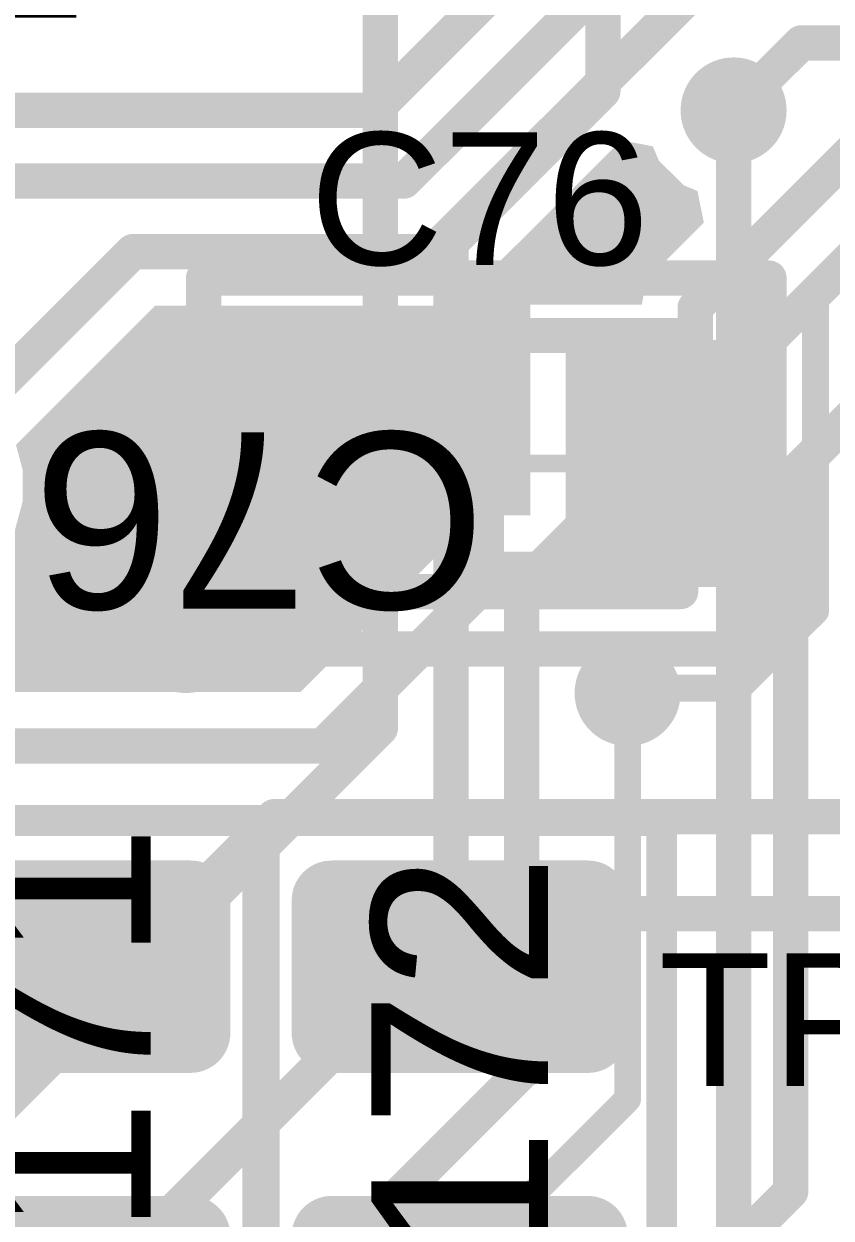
# Model space of a CAD drawing. Header units: inches. Extents: x -3 to 191, y -18 to 93.
# Drawn here: x 25.28 to 29.85, y 23.63 to 30.39 of the extents above; entities that cross this region are included whole.
import ezdxf

# ---------------------------------------------------------------- set-up
doc = ezdxf.new("R2010")
doc.units = ezdxf.units.IN
for name, color, linetype in [('Bottom Layer', 5, 'Continuous'), ('GND 1', 90, 'Continuous'), ('GND 2', 156, 'Continuous'), ('Mechanical 13', 56, 'Continuous'), ('PWR', 16, 'Continuous'), ('Signal L4', 76, 'Continuous'), ('Top 3D Body', 56, 'Continuous'), ('Top Assembly', 216, 'Continuous'), ('Top Component Center', 56, 'Continuous'), ('Top Courtyard', 56, 'Continuous'), ('Top Layer', 1, 'Continuous'), ('Top Overlay', 2, 'Continuous'), ('Top Paste', 8, 'Continuous'), ('Top Solder', 216, 'Continuous'), ('Via Holes', 16, 'Continuous')]:
    doc.layers.add(name, color=color, linetype=linetype)
doc.styles.add('Arial', font='', dxfattribs={"height": 0.2})
doc.styles.get('Arial').set_extended_font_data('Arial')

# ---------------------------------------------------------------- blocks, each defined once
blk = doc.blocks.new('RES_0805_8')
at = {"layer": 'Top Layer'}
h = blk.add_hatch(color=1, dxfattribs=at)
edge = h.paths.add_edge_path()
edge.add_arc((-1.325, 0.725), 0.125, 90, 180)
edge.add_line((-1.45, 0.725), (-1.45, -0.725))
edge.add_arc((-1.325, -0.725), 0.125, 180, 270)
edge.add_line((-1.325, -0.85), (-0.575, -0.85))
edge.add_arc((-0.575, -0.725), 0.125, 270, 360)
edge.add_line((-0.45, -0.725), (-0.45, 0.725))
edge.add_arc((-0.575, 0.725), 0.125, 0, 90)
edge.add_line((-0.575, 0.85), (-1.325, 0.85))
h = blk.add_hatch(color=1, dxfattribs=at)
edge = h.paths.add_edge_path()
edge.add_arc((0.575, 0.725), 0.125, 90, 180)
edge.add_line((0.45, 0.725), (0.45, -0.725))
edge.add_arc((0.575, -0.725), 0.125, 180, 270)
edge.add_line((0.575, -0.85), (1.325, -0.85))
edge.add_arc((1.325, -0.725), 0.125, 270, 360)
edge.add_line((1.45, -0.725), (1.45, 0.725))
edge.add_arc((1.325, 0.725), 0.125, 0, 90)
edge.add_line((1.325, 0.85), (0.575, 0.85))
at = {"layer": 'Top Paste'}
h = blk.add_hatch(color=8, dxfattribs=at)
edge = h.paths.add_edge_path()
edge.add_arc((-1.325, 0.725), 0.125, 90, 180)
edge.add_line((-1.45, 0.725), (-1.45, -0.725))
edge.add_arc((-1.325, -0.725), 0.125, 180, 270)
edge.add_line((-1.325, -0.85), (-0.575, -0.85))
edge.add_arc((-0.575, -0.725), 0.125, 270, 360)
edge.add_line((-0.45, -0.725), (-0.45, 0.725))
edge.add_arc((-0.575, 0.725), 0.125, 0, 90)
edge.add_line((-0.575, 0.85), (-1.325, 0.85))
h = blk.add_hatch(color=8, dxfattribs=at)
edge = h.paths.add_edge_path()
edge.add_arc((0.575, 0.725), 0.125, 90, 180)
edge.add_line((0.45, 0.725), (0.45, -0.725))
edge.add_arc((0.575, -0.725), 0.125, 180, 270)
edge.add_line((0.575, -0.85), (1.325, -0.85))
edge.add_arc((1.325, -0.725), 0.125, 270, 360)
edge.add_line((1.45, -0.725), (1.45, 0.725))
edge.add_arc((1.325, 0.725), 0.125, 0, 90)
edge.add_line((1.325, 0.85), (0.575, 0.85))
at = {"layer": 'Top Solder'}
h = blk.add_hatch(color=216, dxfattribs=at)
edge = h.paths.add_edge_path()
edge.add_arc((-1.325, 0.725), 0.2266, 90, 180)
edge.add_line((-1.5516, 0.725), (-1.5516, -0.725))
edge.add_arc((-1.325, -0.725), 0.2266, 180, 270)
edge.add_line((-1.325, -0.9516), (-0.575, -0.9516))
edge.add_arc((-0.575, -0.725), 0.2266, 270, 360)
edge.add_line((-0.3484, -0.725), (-0.3484, 0.725))
edge.add_arc((-0.575, 0.725), 0.2266, 0, 90)
edge.add_line((-0.575, 0.9516), (-1.325, 0.9516))
h = blk.add_hatch(color=216, dxfattribs=at)
edge = h.paths.add_edge_path()
edge.add_arc((0.575, 0.725), 0.2266, 90, 180)
edge.add_line((0.3484, 0.725), (0.3484, -0.725))
edge.add_arc((0.575, -0.725), 0.2266, 180, 270)
edge.add_line((0.575, -0.9516), (1.325, -0.9516))
edge.add_arc((1.325, -0.725), 0.2266, 270, 360)
edge.add_line((1.5516, -0.725), (1.5516, 0.725))
edge.add_arc((1.325, 0.725), 0.2266, 0, 90)
edge.add_line((1.325, 0.9516), (0.575, 0.9516))
at = {"layer": 'Mechanical 13'}
for points in [[(-1.778, 1.143, 0.175, 0.175, 0), (-1.778, -1.143, 0.175, 0.175, 0)], [(-1.778, 1.143, 0.175, 0.175, 0), (1.778, 1.143, 0.175, 0.175, 0)], [(1.778, 1.143, 0.175, 0.175, 0), (1.778, -1.143, 0.175, 0.175, 0)], [(-1.778, -1.143, 0.175, 0.175, 0), (1.778, -1.143, 0.175, 0.175, 0)]]:
    blk.add_lwpolyline(points, format="xyseb", dxfattribs=at)
for points in [[(-1.8217, 1.143, 0.0875, 0.0875, 1), (-1.7343, 1.143, 0.0875, 0.0875, 1)], [(-1.8217, 1.143, 0.0875, 0.0875, 1), (-1.7343, 1.143, 0.0875, 0.0875, 1)], [(1.7343, 1.143, 0.0875, 0.0875, 1), (1.8217, 1.143, 0.0875, 0.0875, 1)], [(1.7343, 1.143, 0.0875, 0.0875, 1), (1.8217, 1.143, 0.0875, 0.0875, 1)], [(-1.8217, -1.143, 0.0875, 0.0875, 1), (-1.7343, -1.143, 0.0875, 0.0875, 1)], [(-1.8217, -1.143, 0.0875, 0.0875, 1), (-1.7343, -1.143, 0.0875, 0.0875, 1)], [(1.7343, -1.143, 0.0875, 0.0875, 1), (1.8217, -1.143, 0.0875, 0.0875, 1)], [(1.7343, -1.143, 0.0875, 0.0875, 1), (1.8217, -1.143, 0.0875, 0.0875, 1)]]:
    blk.add_lwpolyline(points, format="xyseb", close=True, dxfattribs=at)
at = {"layer": 'Mechanical 13', "style": 'Arial'}
blk.add_text('R172', height=1, dxfattribs=at).set_placement((-1.7494, -0.4998))
blk = doc.blocks.new('RES_0805_9')
at = {"layer": 'Top Layer'}
h = blk.add_hatch(color=1, dxfattribs=at)
edge = h.paths.add_edge_path()
edge.add_arc((-1.325, 0.725), 0.125, 90, 180)
edge.add_line((-1.45, 0.725), (-1.45, -0.725))
edge.add_arc((-1.325, -0.725), 0.125, 180, 270)
edge.add_line((-1.325, -0.85), (-0.575, -0.85))
edge.add_arc((-0.575, -0.725), 0.125, 270, 360)
edge.add_line((-0.45, -0.725), (-0.45, 0.725))
edge.add_arc((-0.575, 0.725), 0.125, 0, 90)
edge.add_line((-0.575, 0.85), (-1.325, 0.85))
h = blk.add_hatch(color=1, dxfattribs=at)
edge = h.paths.add_edge_path()
edge.add_arc((0.575, 0.725), 0.125, 90, 180)
edge.add_line((0.45, 0.725), (0.45, -0.725))
edge.add_arc((0.575, -0.725), 0.125, 180, 270)
edge.add_line((0.575, -0.85), (1.325, -0.85))
edge.add_arc((1.325, -0.725), 0.125, 270, 360)
edge.add_line((1.45, -0.725), (1.45, 0.725))
edge.add_arc((1.325, 0.725), 0.125, 0, 90)
edge.add_line((1.325, 0.85), (0.575, 0.85))
at = {"layer": 'Top Paste'}
h = blk.add_hatch(color=8, dxfattribs=at)
edge = h.paths.add_edge_path()
edge.add_arc((-1.325, 0.725), 0.125, 90, 180)
edge.add_line((-1.45, 0.725), (-1.45, -0.725))
edge.add_arc((-1.325, -0.725), 0.125, 180, 270)
edge.add_line((-1.325, -0.85), (-0.575, -0.85))
edge.add_arc((-0.575, -0.725), 0.125, 270, 360)
edge.add_line((-0.45, -0.725), (-0.45, 0.725))
edge.add_arc((-0.575, 0.725), 0.125, 0, 90)
edge.add_line((-0.575, 0.85), (-1.325, 0.85))
h = blk.add_hatch(color=8, dxfattribs=at)
edge = h.paths.add_edge_path()
edge.add_arc((0.575, 0.725), 0.125, 90, 180)
edge.add_line((0.45, 0.725), (0.45, -0.725))
edge.add_arc((0.575, -0.725), 0.125, 180, 270)
edge.add_line((0.575, -0.85), (1.325, -0.85))
edge.add_arc((1.325, -0.725), 0.125, 270, 360)
edge.add_line((1.45, -0.725), (1.45, 0.725))
edge.add_arc((1.325, 0.725), 0.125, 0, 90)
edge.add_line((1.325, 0.85), (0.575, 0.85))
at = {"layer": 'Top Solder'}
h = blk.add_hatch(color=216, dxfattribs=at)
edge = h.paths.add_edge_path()
edge.add_arc((-1.325, 0.725), 0.2266, 90, 180)
edge.add_line((-1.5516, 0.725), (-1.5516, -0.725))
edge.add_arc((-1.325, -0.725), 0.2266, 180, 270)
edge.add_line((-1.325, -0.9516), (-0.575, -0.9516))
edge.add_arc((-0.575, -0.725), 0.2266, 270, 360)
edge.add_line((-0.3484, -0.725), (-0.3484, 0.725))
edge.add_arc((-0.575, 0.725), 0.2266, 0, 90)
edge.add_line((-0.575, 0.9516), (-1.325, 0.9516))
h = blk.add_hatch(color=216, dxfattribs=at)
edge = h.paths.add_edge_path()
edge.add_arc((0.575, 0.725), 0.2266, 90, 180)
edge.add_line((0.3484, 0.725), (0.3484, -0.725))
edge.add_arc((0.575, -0.725), 0.2266, 180, 270)
edge.add_line((0.575, -0.9516), (1.325, -0.9516))
edge.add_arc((1.325, -0.725), 0.2266, 270, 360)
edge.add_line((1.5516, -0.725), (1.5516, 0.725))
edge.add_arc((1.325, 0.725), 0.2266, 0, 90)
edge.add_line((1.325, 0.9516), (0.575, 0.9516))
at = {"layer": 'Mechanical 13'}
for points in [[(-1.778, 1.143, 0.175, 0.175, 0), (-1.778, -1.143, 0.175, 0.175, 0)], [(-1.778, 1.143, 0.175, 0.175, 0), (1.778, 1.143, 0.175, 0.175, 0)], [(1.778, 1.143, 0.175, 0.175, 0), (1.778, -1.143, 0.175, 0.175, 0)], [(-1.778, -1.143, 0.175, 0.175, 0), (1.778, -1.143, 0.175, 0.175, 0)]]:
    blk.add_lwpolyline(points, format="xyseb", dxfattribs=at)
for points in [[(-1.8217, 1.143, 0.0875, 0.0875, 1), (-1.7343, 1.143, 0.0875, 0.0875, 1)], [(-1.8217, 1.143, 0.0875, 0.0875, 1), (-1.7343, 1.143, 0.0875, 0.0875, 1)], [(1.7343, 1.143, 0.0875, 0.0875, 1), (1.8217, 1.143, 0.0875, 0.0875, 1)], [(1.7343, 1.143, 0.0875, 0.0875, 1), (1.8217, 1.143, 0.0875, 0.0875, 1)], [(-1.8217, -1.143, 0.0875, 0.0875, 1), (-1.7343, -1.143, 0.0875, 0.0875, 1)], [(-1.8217, -1.143, 0.0875, 0.0875, 1), (-1.7343, -1.143, 0.0875, 0.0875, 1)], [(1.7343, -1.143, 0.0875, 0.0875, 1), (1.8217, -1.143, 0.0875, 0.0875, 1)], [(1.7343, -1.143, 0.0875, 0.0875, 1), (1.8217, -1.143, 0.0875, 0.0875, 1)]]:
    blk.add_lwpolyline(points, format="xyseb", close=True, dxfattribs=at)
at = {"layer": 'Mechanical 13', "style": 'Arial'}
blk.add_text('R171', height=1, dxfattribs=at).set_placement((-1.5828, -0.4998))
blk = doc.blocks.new('FP_CC0805_EB_MFG_449')
at = {"layer": 'Top Layer'}
for points in [[(-1.4, 0.7), (-0.45, 0.7), (-0.45, -0.7), (-1.4, -0.7)], [(0.45, 0.7), (1.4, 0.7), (1.4, -0.7), (0.45, -0.7)]]:
    blk.add_hatch(color=1, dxfattribs=at).paths.add_polyline_path(points)
at = {"layer": 'Top Paste'}
for points in [[(-1.4, 0.7), (-0.45, 0.7), (-0.45, -0.7), (-1.4, -0.7)], [(0.45, 0.7), (1.4, 0.7), (1.4, -0.7), (0.45, -0.7)]]:
    blk.add_hatch(color=8, dxfattribs=at).paths.add_polyline_path(points)
at = {"layer": 'Top Solder'}
for points in [[(-1.4, 0.7), (-0.45, 0.7), (-0.45, -0.7), (-1.4, -0.7)], [(0.45, 0.7), (1.4, 0.7), (1.4, -0.7), (0.45, -0.7)]]:
    blk.add_hatch(color=216, dxfattribs=at).paths.add_polyline_path(points)
at = {"layer": 'Top 3D Body'}
for points in [[(1.1, 0.725, 0.2, 0.2, 0), (-1.1, 0.725, 0.2, 0.2, 0)], [(-1.1, 0.725, 0.2, 0.2, 0), (-1.1, -0.725, 0.2, 0.2, 0)], [(1.1, 0.725, 0.2, 0.2, 0), (1.1, -0.725, 0.2, 0.2, 0)], [(1.1, -0.725, 0.2, 0.2, 0), (-1.1, -0.725, 0.2, 0.2, 0)]]:
    blk.add_lwpolyline(points, format="xyseb", dxfattribs=at)
for points in [[(-1.15, 0.725, 0.1, 0.1, 1), (-1.05, 0.725, 0.1, 0.1, 1)], [(-1.15, 0.725, 0.1, 0.1, 1), (-1.05, 0.725, 0.1, 0.1, 1)], [(1.05, 0.725, 0.1, 0.1, 1), (1.15, 0.725, 0.1, 0.1, 1)], [(1.05, 0.725, 0.1, 0.1, 1), (1.15, 0.725, 0.1, 0.1, 1)], [(-1.15, -0.725, 0.1, 0.1, 1), (-1.05, -0.725, 0.1, 0.1, 1)], [(-1.15, -0.725, 0.1, 0.1, 1), (-1.05, -0.725, 0.1, 0.1, 1)], [(1.05, -0.725, 0.1, 0.1, 1), (1.15, -0.725, 0.1, 0.1, 1)], [(1.05, -0.725, 0.1, 0.1, 1), (1.15, -0.725, 0.1, 0.1, 1)]]:
    blk.add_lwpolyline(points, format="xyseb", close=True, dxfattribs=at)
at = {"layer": 'Top Assembly'}
for points in [[(1.6, 1.05, 0.2, 0.2, 0), (-1.6, 1.05, 0.2, 0.2, 0)], [(-1.6, 1.05, 0.2, 0.2, 0), (-1.6, -1.05, 0.2, 0.2, 0)], [(1.6, 1.05, 0.2, 0.2, 0), (1.6, -1.05, 0.2, 0.2, 0)], [(1.6, -1.05, 0.2, 0.2, 0), (-1.6, -1.05, 0.2, 0.2, 0)]]:
    blk.add_lwpolyline(points, format="xyseb", dxfattribs=at)
for points in [[(-1.65, 1.05, 0.1, 0.1, 1), (-1.55, 1.05, 0.1, 0.1, 1)], [(-1.65, 1.05, 0.1, 0.1, 1), (-1.55, 1.05, 0.1, 0.1, 1)], [(1.55, 1.05, 0.1, 0.1, 1), (1.65, 1.05, 0.1, 0.1, 1)], [(1.55, 1.05, 0.1, 0.1, 1), (1.65, 1.05, 0.1, 0.1, 1)], [(-1.65, -1.05, 0.1, 0.1, 1), (-1.55, -1.05, 0.1, 0.1, 1)], [(-1.65, -1.05, 0.1, 0.1, 1), (-1.55, -1.05, 0.1, 0.1, 1)], [(1.55, -1.05, 0.1, 0.1, 1), (1.65, -1.05, 0.1, 0.1, 1)], [(1.55, -1.05, 0.1, 0.1, 1), (1.65, -1.05, 0.1, 0.1, 1)]]:
    blk.add_lwpolyline(points, format="xyseb", close=True, dxfattribs=at)
at = {"layer": 'Top Component Center'}
for points in [[(0, 0.5, 0.1, 0.1, 0), (0, -0.5, 0.1, 0.1, 0)], [(0.5, 0, 0.1, 0.1, 0), (-0.5, 0, 0.1, 0.1, 0)]]:
    blk.add_lwpolyline(points, format="xyseb", dxfattribs=at)
for points in [[(-0.025, 0.5, 0.05, 0.05, 1), (0.025, 0.5, 0.05, 0.05, 1)], [(-0.525, 0, 0.05, 0.05, 1), (-0.475, 0, 0.05, 0.05, 1)], [(0.475, 0, 0.05, 0.05, 1), (0.525, 0, 0.05, 0.05, 1)], [(-0.025, -0.5, 0.05, 0.05, 1), (0.025, -0.5, 0.05, 0.05, 1)]]:
    blk.add_lwpolyline(points, format="xyseb", close=True, dxfattribs=at)
at = {"layer": 'Top Courtyard'}
for points in [[(1.6, 1.05, 0.2, 0.2, 0), (-1.6, 1.05, 0.2, 0.2, 0)], [(-1.6, 1.05, 0.2, 0.2, 0), (-1.6, -1.05, 0.2, 0.2, 0)], [(1.6, 1.05, 0.2, 0.2, 0), (1.6, -1.05, 0.2, 0.2, 0)], [(1.6, -1.05, 0.2, 0.2, 0), (-1.6, -1.05, 0.2, 0.2, 0)]]:
    blk.add_lwpolyline(points, format="xyseb", dxfattribs=at)
for points in [[(-1.65, 1.05, 0.1, 0.1, 1), (-1.55, 1.05, 0.1, 0.1, 1)], [(-1.65, 1.05, 0.1, 0.1, 1), (-1.55, 1.05, 0.1, 0.1, 1)], [(1.55, 1.05, 0.1, 0.1, 1), (1.65, 1.05, 0.1, 0.1, 1)], [(1.55, 1.05, 0.1, 0.1, 1), (1.65, 1.05, 0.1, 0.1, 1)], [(-1.65, -1.05, 0.1, 0.1, 1), (-1.55, -1.05, 0.1, 0.1, 1)], [(-1.65, -1.05, 0.1, 0.1, 1), (-1.55, -1.05, 0.1, 0.1, 1)], [(1.55, -1.05, 0.1, 0.1, 1), (1.65, -1.05, 0.1, 0.1, 1)], [(1.55, -1.05, 0.1, 0.1, 1), (1.65, -1.05, 0.1, 0.1, 1)]]:
    blk.add_lwpolyline(points, format="xyseb", close=True, dxfattribs=at)
at = {"layer": 'Top Overlay'}
blk.add_lwpolyline([(0, 0.725, 0.2, 0.2, 0), (0, -0.725, 0.2, 0.2, 0)], format="xyseb", dxfattribs=at)
for points in [[(-0.05, 0.725, 0.1, 0.1, 1), (0.05, 0.725, 0.1, 0.1, 1)], [(-0.05, -0.725, 0.1, 0.1, 1), (0.05, -0.725, 0.1, 0.1, 1)]]:
    blk.add_lwpolyline(points, format="xyseb", close=True, dxfattribs=at)
at = {"layer": 'Top Assembly', "style": 'Arial'}
blk.add_text('C76', height=1, dxfattribs=at).set_placement((0, -0.1771))
blk = doc.blocks.new('FP_CC0805_EB_MFG_451')
at = {"layer": 'Top Layer'}
for points in [[(-1.4, 0.7), (-0.45, 0.7), (-0.45, -0.7), (-1.4, -0.7)], [(0.45, 0.7), (1.4, 0.7), (1.4, -0.7), (0.45, -0.7)]]:
    blk.add_hatch(color=1, dxfattribs=at).paths.add_polyline_path(points)
at = {"layer": 'Top Paste'}
for points in [[(-1.4, 0.7), (-0.45, 0.7), (-0.45, -0.7), (-1.4, -0.7)], [(0.45, 0.7), (1.4, 0.7), (1.4, -0.7), (0.45, -0.7)]]:
    blk.add_hatch(color=8, dxfattribs=at).paths.add_polyline_path(points)
at = {"layer": 'Top Solder'}
for points in [[(-1.4, 0.7), (-0.45, 0.7), (-0.45, -0.7), (-1.4, -0.7)], [(0.45, 0.7), (1.4, 0.7), (1.4, -0.7), (0.45, -0.7)]]:
    blk.add_hatch(color=216, dxfattribs=at).paths.add_polyline_path(points)
at = {"layer": 'Top 3D Body'}
for points in [[(1.1, 0.725, 0.2, 0.2, 0), (-1.1, 0.725, 0.2, 0.2, 0)], [(-1.1, -0.725, 0.2, 0.2, 0), (-1.1, 0.725, 0.2, 0.2, 0)], [(1.1, -0.725, 0.2, 0.2, 0), (1.1, 0.725, 0.2, 0.2, 0)], [(1.1, -0.725, 0.2, 0.2, 0), (-1.1, -0.725, 0.2, 0.2, 0)]]:
    blk.add_lwpolyline(points, format="xyseb", dxfattribs=at)
for points in [[(-1.15, 0.725, 0.1, 0.1, 1), (-1.05, 0.725, 0.1, 0.1, 1)], [(-1.15, 0.725, 0.1, 0.1, 1), (-1.05, 0.725, 0.1, 0.1, 1)], [(1.05, 0.725, 0.1, 0.1, 1), (1.15, 0.725, 0.1, 0.1, 1)], [(1.05, 0.725, 0.1, 0.1, 1), (1.15, 0.725, 0.1, 0.1, 1)], [(-1.15, -0.725, 0.1, 0.1, 1), (-1.05, -0.725, 0.1, 0.1, 1)], [(-1.15, -0.725, 0.1, 0.1, 1), (-1.05, -0.725, 0.1, 0.1, 1)], [(1.05, -0.725, 0.1, 0.1, 1), (1.15, -0.725, 0.1, 0.1, 1)], [(1.05, -0.725, 0.1, 0.1, 1), (1.15, -0.725, 0.1, 0.1, 1)]]:
    blk.add_lwpolyline(points, format="xyseb", close=True, dxfattribs=at)
at = {"layer": 'Top Assembly'}
for points in [[(1.6, 1.05, 0.2, 0.2, 0), (-1.6, 1.05, 0.2, 0.2, 0)], [(-1.6, -1.05, 0.2, 0.2, 0), (-1.6, 1.05, 0.2, 0.2, 0)], [(1.6, -1.05, 0.2, 0.2, 0), (1.6, 1.05, 0.2, 0.2, 0)], [(1.6, -1.05, 0.2, 0.2, 0), (-1.6, -1.05, 0.2, 0.2, 0)]]:
    blk.add_lwpolyline(points, format="xyseb", dxfattribs=at)
for points in [[(-1.65, 1.05, 0.1, 0.1, 1), (-1.55, 1.05, 0.1, 0.1, 1)], [(-1.65, 1.05, 0.1, 0.1, 1), (-1.55, 1.05, 0.1, 0.1, 1)], [(1.55, 1.05, 0.1, 0.1, 1), (1.65, 1.05, 0.1, 0.1, 1)], [(1.55, 1.05, 0.1, 0.1, 1), (1.65, 1.05, 0.1, 0.1, 1)], [(-1.65, -1.05, 0.1, 0.1, 1), (-1.55, -1.05, 0.1, 0.1, 1)], [(-1.65, -1.05, 0.1, 0.1, 1), (-1.55, -1.05, 0.1, 0.1, 1)], [(1.55, -1.05, 0.1, 0.1, 1), (1.65, -1.05, 0.1, 0.1, 1)], [(1.55, -1.05, 0.1, 0.1, 1), (1.65, -1.05, 0.1, 0.1, 1)]]:
    blk.add_lwpolyline(points, format="xyseb", close=True, dxfattribs=at)
at = {"layer": 'Top Component Center'}
for points in [[(0, -0.5, 0.1, 0.1, 0), (0, 0.5, 0.1, 0.1, 0)], [(0.5, 0, 0.1, 0.1, 0), (-0.5, 0, 0.1, 0.1, 0)]]:
    blk.add_lwpolyline(points, format="xyseb", dxfattribs=at)
for points in [[(-0.025, 0.5, 0.05, 0.05, 1), (0.025, 0.5, 0.05, 0.05, 1)], [(-0.525, 0, 0.05, 0.05, 1), (-0.475, 0, 0.05, 0.05, 1)], [(0.475, 0, 0.05, 0.05, 1), (0.525, 0, 0.05, 0.05, 1)], [(-0.025, -0.5, 0.05, 0.05, 1), (0.025, -0.5, 0.05, 0.05, 1)]]:
    blk.add_lwpolyline(points, format="xyseb", close=True, dxfattribs=at)
at = {"layer": 'Top Courtyard'}
for points in [[(1.6, 1.05, 0.2, 0.2, 0), (-1.6, 1.05, 0.2, 0.2, 0)], [(-1.6, -1.05, 0.2, 0.2, 0), (-1.6, 1.05, 0.2, 0.2, 0)], [(1.6, -1.05, 0.2, 0.2, 0), (1.6, 1.05, 0.2, 0.2, 0)], [(1.6, -1.05, 0.2, 0.2, 0), (-1.6, -1.05, 0.2, 0.2, 0)]]:
    blk.add_lwpolyline(points, format="xyseb", dxfattribs=at)
for points in [[(-1.65, 1.05, 0.1, 0.1, 1), (-1.55, 1.05, 0.1, 0.1, 1)], [(-1.65, 1.05, 0.1, 0.1, 1), (-1.55, 1.05, 0.1, 0.1, 1)], [(1.55, 1.05, 0.1, 0.1, 1), (1.65, 1.05, 0.1, 0.1, 1)], [(1.55, 1.05, 0.1, 0.1, 1), (1.65, 1.05, 0.1, 0.1, 1)], [(-1.65, -1.05, 0.1, 0.1, 1), (-1.55, -1.05, 0.1, 0.1, 1)], [(-1.65, -1.05, 0.1, 0.1, 1), (-1.55, -1.05, 0.1, 0.1, 1)], [(1.55, -1.05, 0.1, 0.1, 1), (1.65, -1.05, 0.1, 0.1, 1)], [(1.55, -1.05, 0.1, 0.1, 1), (1.65, -1.05, 0.1, 0.1, 1)]]:
    blk.add_lwpolyline(points, format="xyseb", close=True, dxfattribs=at)
at = {"layer": 'Top Overlay'}
blk.add_lwpolyline([(0, -0.725, 0.2, 0.2, 0), (0, 0.725, 0.2, 0.2, 0)], format="xyseb", dxfattribs=at)
for points in [[(-0.05, 0.725, 0.1, 0.1, 1), (0.05, 0.725, 0.1, 0.1, 1)], [(-0.05, -0.725, 0.1, 0.1, 1), (0.05, -0.725, 0.1, 0.1, 1)]]:
    blk.add_lwpolyline(points, format="xyseb", close=True, dxfattribs=at)
at = {"layer": 'Top Assembly', "style": 'Arial'}
blk.add_text('C74', height=1, dxfattribs=at).set_placement((0, -0.1771))

msp = doc.modelspace()

# ---------------------------------------------------------------- hatches: boundary and pattern name
at = {"layer": 'Bottom Layer'}
h = msp.add_hatch(color=5, dxfattribs=at)
edge = h.paths.add_edge_path()
edge.add_arc((29.3, 29.9), 0.3, 0, 360)
h = msp.add_hatch(color=5, dxfattribs=at)
edge = h.paths.add_edge_path()
edge.add_arc((26.2, 26.9), 0.3, 0, 360)
h = msp.add_hatch(color=5, dxfattribs=at)
edge = h.paths.add_edge_path()
edge.add_arc((28.7, 26.6), 0.3, 0, 360)
at = {"layer": 'GND 1'}
h = msp.add_hatch(color=90, dxfattribs=at)
edge = h.paths.add_edge_path()
edge.add_arc((29.3, 29.9), 0.3, 0, 360)
h = msp.add_hatch(color=90, dxfattribs=at)
edge = h.paths.add_edge_path()
edge.add_arc((26.2, 26.9), 0.3, 0, 360)
h = msp.add_hatch(color=90, dxfattribs=at)
edge = h.paths.add_edge_path()
edge.add_arc((28.7, 26.6), 0.3, 0, 360)
at = {"layer": 'GND 2'}
h = msp.add_hatch(color=156, dxfattribs=at)
edge = h.paths.add_edge_path()
edge.add_arc((29.3, 29.9), 0.3, 0, 360)
h = msp.add_hatch(color=156, dxfattribs=at)
edge = h.paths.add_edge_path()
edge.add_arc((26.2, 26.9), 0.3, 0, 360)
h = msp.add_hatch(color=156, dxfattribs=at)
edge = h.paths.add_edge_path()
edge.add_arc((28.7, 26.6), 0.3, 0, 360)
at = {"layer": 'PWR'}
h = msp.add_hatch(color=16, dxfattribs=at)
edge = h.paths.add_edge_path()
edge.add_arc((29.3, 29.9), 0.3, 0, 360)
h = msp.add_hatch(color=16, dxfattribs=at)
edge = h.paths.add_edge_path()
edge.add_arc((26.2, 26.9), 0.3, 0, 360)
h = msp.add_hatch(color=16, dxfattribs=at)
edge = h.paths.add_edge_path()
edge.add_arc((28.7, 26.6), 0.3, 0, 360)
at = {"layer": 'Signal L4'}
h = msp.add_hatch(color=76, dxfattribs=at)
edge = h.paths.add_edge_path()
edge.add_arc((29.3, 29.9), 0.3, 0, 360)
h = msp.add_hatch(color=76, dxfattribs=at)
edge = h.paths.add_edge_path()
edge.add_arc((26.2, 26.9), 0.3, 0, 360)
h = msp.add_hatch(color=76, dxfattribs=at)
edge = h.paths.add_edge_path()
edge.add_arc((28.7, 26.6), 0.3, 0, 360)
at = {"layer": 'Top Layer'}
h = msp.add_hatch(color=1, dxfattribs=at)
edge = h.paths.add_edge_path()
edge.add_arc((29.3, 29.9), 0.3, 0, 360)
msp.add_hatch(color=1, dxfattribs=at).paths.add_polyline_path([(28.8434, 29.6958), (28.8761, 29.6168), (29.0168, 29.4761), (29.0958, 29.4434), (29.1315, 29.2641), (28.8666, 28.9991), (28.8002, 28.8999), (28.7804, 28.8), (28.15, 28.8), (28.15, 27.6059), (27.9743, 27.6059), (27.9743, 27.6059), (27.8572, 27.5826), (27.758, 27.5163), (26.8476, 26.6059), (25.1012, 26.6059), (24.9832, 26.7239), (24.7995, 26.8), (24.6005, 26.8), (24.4168, 26.7239), (24.2761, 26.5832), (24.2, 26.3995), (24.2, 26.2005), (24.2761, 26.0168), (24.4168, 25.8761), (24.5247, 25.8314), (24.5416, 25.6599), (24.5407, 25.6593), (24.4689, 25.5518), (24.4525, 25.4695), (24.2975, 25.4695), (24.2811, 25.5518), (24.2093, 25.6593), (24.1018, 25.7311), (23.975, 25.7564), (23.5559, 25.7564), (23.5559, 26.3233), (24.3446, 27.112), (24.4828, 27.075), (24.6672, 27.075), (24.8452, 27.1227), (25.0048, 27.2149), (25.1351, 27.3452), (25.2273, 27.5048), (25.275, 27.6828), (25.275, 27.8672), (25.238, 28.0054), (26.0267, 28.7941), (27.6, 28.7941), (27.6, 28.7941), (27.7171, 28.8174), (27.8163, 28.8837), (28.6641, 29.7315)])
h = msp.add_hatch(color=1, dxfattribs=at)
edge = h.paths.add_edge_path()
edge.add_arc((26.2, 26.9), 0.3, 0, 360)
h = msp.add_hatch(color=1, dxfattribs=at)
edge = h.paths.add_edge_path()
edge.add_arc((28.7, 26.6), 0.3, 0, 360)
at = {"layer": 'Via Holes'}
h = msp.add_hatch(color=7, dxfattribs=at)
edge = h.paths.add_edge_path()
edge.add_arc((29.3, 29.9), 0.15, 0, 360)
h = msp.add_hatch(color=7, dxfattribs=at)
edge = h.paths.add_edge_path()
edge.add_arc((26.2, 26.9), 0.15, 0, 360)
h = msp.add_hatch(color=7, dxfattribs=at)
edge = h.paths.add_edge_path()
edge.add_arc((28.7, 26.6), 0.15, 0, 360)

# ---------------------------------------------------------------- linework, layer by layer
at = {"layer": 'Bottom Layer'}
msp.add_lwpolyline([(29.3, 17.3, 0.2, 0.2, 0), (29.3, 29.9, 0.2, 0.2, 0)], format="xyseb", dxfattribs=at)
msp.add_lwpolyline([(29.25, 29.9, 0.1, 0.1, 1), (29.35, 29.9, 0.1, 0.1, 1)], format="xyseb", close=True, dxfattribs=at)
at = {"layer": 'Signal L4'}
for points in [[(28.56, 30.0086, 0.2, 0.2, 0), (28.56, 32.85, 0.2, 0.2, 0)], [(27.3, 26.4, 0.2, 0.2, 0), (27.3, 30.7, 0.2, 0.2, 0)], [(27.7, 29.1485, 0.2, 0.2, 0), (28.56, 30.0086, 0.2, 0.2, 0)], [(28.1, 27.2, 0.2, 0.2, 0), (30.1, 29.2, 0.2, 0.2, 0)], [(27.7, 25.2343, 0.2, 0.2, 0), (27.7, 29.1485, 0.2, 0.2, 0)], [(29.623, 27.823, 0.2, 0.2, 0), (30.8, 29, 0.2, 0.2, 0)], [(29.623, 23.777, 0.2, 0.2, 0), (29.623, 27.823, 0.2, 0.2, 0)], [(28.1, 24.4515, 0.2, 0.2, 0), (28.1, 27.2, 0.2, 0.2, 0)], [(28.7, 24.3, 0.152, 0.152, 0), (28.7, 26.6, 0.152, 0.152, 0)], [(24.7, 23.8, 0.2, 0.2, 0), (27.3, 26.4, 0.2, 0.2, 0)], [(25.4657, 23, 0.2, 0.2, 0), (27.7, 25.2343, 0.2, 0.2, 0)], [(25.5485, 21.9, 0.2, 0.2, 0), (28.1, 24.4515, 0.2, 0.2, 0)], [(26.1, 21.7, 0.152, 0.152, 0), (28.7, 24.3, 0.152, 0.152, 0)], [(27.75, 21.9041, 0.2, 0.2, 0), (29.623, 23.777, 0.2, 0.2, 0)]]:
    msp.add_lwpolyline(points, format="xyseb", dxfattribs=at)
for points in [[(28.51, 30.0086, 0.1, 0.1, 1), (28.61, 30.0086, 0.1, 0.1, 1)], [(28.51, 30.0086, 0.1, 0.1, 1), (28.61, 30.0086, 0.1, 0.1, 1)], [(27.65, 29.1485, 0.1, 0.1, 1), (27.75, 29.1485, 0.1, 0.1, 1)], [(27.65, 29.1485, 0.1, 0.1, 1), (27.75, 29.1485, 0.1, 0.1, 1)], [(29.573, 27.823, 0.1, 0.1, 1), (29.673, 27.823, 0.1, 0.1, 1)], [(29.573, 27.823, 0.1, 0.1, 1), (29.673, 27.823, 0.1, 0.1, 1)], [(28.05, 27.2, 0.1, 0.1, 1), (28.15, 27.2, 0.1, 0.1, 1)], [(28.05, 27.2, 0.1, 0.1, 1), (28.15, 27.2, 0.1, 0.1, 1)], [(28.662, 26.6, 0.076, 0.076, 1), (28.738, 26.6, 0.076, 0.076, 1)], [(27.25, 26.4, 0.1, 0.1, 1), (27.35, 26.4, 0.1, 0.1, 1)], [(27.25, 26.4, 0.1, 0.1, 1), (27.35, 26.4, 0.1, 0.1, 1)], [(27.65, 25.2343, 0.1, 0.1, 1), (27.75, 25.2343, 0.1, 0.1, 1)], [(27.65, 25.2343, 0.1, 0.1, 1), (27.75, 25.2343, 0.1, 0.1, 1)], [(28.05, 24.4515, 0.1, 0.1, 1), (28.15, 24.4515, 0.1, 0.1, 1)], [(28.05, 24.4515, 0.1, 0.1, 1), (28.15, 24.4515, 0.1, 0.1, 1)], [(28.662, 24.3, 0.076, 0.076, 1), (28.738, 24.3, 0.076, 0.076, 1)], [(28.662, 24.3, 0.076, 0.076, 1), (28.738, 24.3, 0.076, 0.076, 1)], [(29.573, 23.777, 0.1, 0.1, 1), (29.673, 23.777, 0.1, 0.1, 1)], [(29.573, 23.777, 0.1, 0.1, 1), (29.673, 23.777, 0.1, 0.1, 1)]]:
    msp.add_lwpolyline(points, format="xyseb", close=True, dxfattribs=at)
at = {"layer": 'Top Layer'}
for points in [[(27.2686, 29.9, 0.2, 0.2, 0), (29.6506, 32.282, 0.2, 0.2, 0)], [(27.4343, 29.5, 0.2, 0.2, 0), (29.8163, 31.882, 0.2, 0.2, 0)], [(27.6, 29.1, 0.2, 0.2, 0), (29.982, 31.482, 0.2, 0.2, 0)], [(29.3, 29.9, 0.2, 0.2, 0), (29.682, 30.282, 0.2, 0.2, 0)], [(29.682, 30.282, 0.2, 0.2, 0), (30.842, 30.282, 0.2, 0.2, 0)], [(22, 29.9, 0.2, 0.2, 0), (27.2686, 29.9, 0.2, 0.2, 0)], [(29.0828, 28.7828, 0.2, 0.2, 0), (30.182, 29.882, 0.2, 0.2, 0)], [(24, 29.5, 0.2, 0.2, 0), (27.4343, 29.5, 0.2, 0.2, 0)], [(29.764, 28.8857, 0.152, 0.152, 0), (30.3511, 29.4728, 0.152, 0.152, 0)], [(23.25, 26.45, 0.2, 0.2, 0), (25.9, 29.1, 0.2, 0.2, 0)], [(25.9, 29.1, 0.2, 0.2, 0), (27.6, 29.1, 0.2, 0.2, 0)], [(29.764, 27.064, 0.152, 0.152, 0), (29.764, 28.8857, 0.152, 0.152, 0)], [(29.0828, 28.1578, 0.2, 0.2, 0), (29.0828, 28.7828, 0.2, 0.2, 0)], [(28.825, 27.9, 0.2, 0.2, 0), (29.0828, 28.1578, 0.2, 0.2, 0)], [(26.975, 27.675, 0.5, 0.5, 0), (26.975, 27.9, 0.5, 0.5, 0)], [(28.825, 27.675, 0.2, 0.2, 0), (28.825, 27.9, 0.2, 0.2, 0)], [(26.2, 26.9, 0.5, 0.5, 0), (26.975, 27.675, 0.5, 0.5, 0)], [(28.45, 27.3, 0.2, 0.2, 0), (28.825, 27.675, 0.2, 0.2, 0)], [(26.9743, 26.3, 0.2, 0.2, 0), (27.9743, 27.3, 0.2, 0.2, 0)], [(27.9743, 27.3, 0.2, 0.2, 0), (28.45, 27.3, 0.2, 0.2, 0)], [(29.328, 26.628, 0.152, 0.152, 0), (29.764, 27.064, 0.152, 0.152, 0)], [(28.7, 26.6, 0.152, 0.152, 0), (28.728, 26.628, 0.152, 0.152, 0)], [(28.728, 26.628, 0.152, 0.152, 0), (29.328, 26.628, 0.152, 0.152, 0)], [(24.7, 26.3, 0.2, 0.2, 0), (26.9743, 26.3, 0.2, 0.2, 0)], [(25.85, 25.05, 0.2, 0.2, 0), (26.7, 25.9, 0.2, 0.2, 0)], [(26.7, 25.9, 0.2, 0.2, 0), (30.6201, 25.9, 0.2, 0.2, 0)], [(27.75, 25.05, 0.2, 0.2, 0), (28.05, 25.35, 0.2, 0.2, 0)], [(28.05, 25.35, 0.2, 0.2, 0), (30.6358, 25.35, 0.2, 0.2, 0)], [(25.5, 25.05, 0.2, 0.2, 0), (25.85, 25.05, 0.2, 0.2, 0)]]:
    msp.add_lwpolyline(points, format="xyseb", dxfattribs=at)
for points in [[(29.632, 30.282, 0.1, 0.1, 1), (29.732, 30.282, 0.1, 0.1, 1)], [(29.632, 30.282, 0.1, 0.1, 1), (29.732, 30.282, 0.1, 0.1, 1)], [(27.2186, 29.9, 0.1, 0.1, 1), (27.3186, 29.9, 0.1, 0.1, 1)], [(27.2186, 29.9, 0.1, 0.1, 1), (27.3186, 29.9, 0.1, 0.1, 1)], [(29.25, 29.9, 0.1, 0.1, 1), (29.35, 29.9, 0.1, 0.1, 1)], [(27.3843, 29.5, 0.1, 0.1, 1), (27.4843, 29.5, 0.1, 0.1, 1)], [(27.3843, 29.5, 0.1, 0.1, 1), (27.4843, 29.5, 0.1, 0.1, 1)], [(25.85, 29.1, 0.1, 0.1, 1), (25.95, 29.1, 0.1, 0.1, 1)], [(25.85, 29.1, 0.1, 0.1, 1), (25.95, 29.1, 0.1, 0.1, 1)], [(27.55, 29.1, 0.1, 0.1, 1), (27.65, 29.1, 0.1, 0.1, 1)], [(27.55, 29.1, 0.1, 0.1, 1), (27.65, 29.1, 0.1, 0.1, 1)], [(29.726, 28.8857, 0.076, 0.076, 1), (29.802, 28.8857, 0.076, 0.076, 1)], [(29.726, 28.8857, 0.076, 0.076, 1), (29.802, 28.8857, 0.076, 0.076, 1)], [(29.0328, 28.7828, 0.1, 0.1, 1), (29.1328, 28.7828, 0.1, 0.1, 1)], [(29.0328, 28.7828, 0.1, 0.1, 1), (29.1328, 28.7828, 0.1, 0.1, 1)], [(29.0328, 28.1578, 0.1, 0.1, 1), (29.1328, 28.1578, 0.1, 0.1, 1)], [(29.0328, 28.1578, 0.1, 0.1, 1), (29.1328, 28.1578, 0.1, 0.1, 1)], [(26.85, 27.9, 0.25, 0.25, 1), (27.1, 27.9, 0.25, 0.25, 1)], [(28.775, 27.9, 0.1, 0.1, 1), (28.875, 27.9, 0.1, 0.1, 1)], [(28.775, 27.9, 0.1, 0.1, 1), (28.875, 27.9, 0.1, 0.1, 1)], [(26.85, 27.675, 0.25, 0.25, 1), (27.1, 27.675, 0.25, 0.25, 1)], [(26.85, 27.675, 0.25, 0.25, 1), (27.1, 27.675, 0.25, 0.25, 1)], [(28.775, 27.675, 0.1, 0.1, 1), (28.875, 27.675, 0.1, 0.1, 1)], [(28.775, 27.675, 0.1, 0.1, 1), (28.875, 27.675, 0.1, 0.1, 1)], [(27.9243, 27.3, 0.1, 0.1, 1), (28.0243, 27.3, 0.1, 0.1, 1)], [(27.9243, 27.3, 0.1, 0.1, 1), (28.0243, 27.3, 0.1, 0.1, 1)], [(28.4, 27.3, 0.1, 0.1, 1), (28.5, 27.3, 0.1, 0.1, 1)], [(28.4, 27.3, 0.1, 0.1, 1), (28.5, 27.3, 0.1, 0.1, 1)], [(26.075, 26.9, 0.25, 0.25, 1), (26.325, 26.9, 0.25, 0.25, 1)], [(29.726, 27.064, 0.076, 0.076, 1), (29.802, 27.064, 0.076, 0.076, 1)], [(29.726, 27.064, 0.076, 0.076, 1), (29.802, 27.064, 0.076, 0.076, 1)], [(28.662, 26.6, 0.076, 0.076, 1), (28.738, 26.6, 0.076, 0.076, 1)], [(28.69, 26.628, 0.076, 0.076, 1), (28.766, 26.628, 0.076, 0.076, 1)], [(28.69, 26.628, 0.076, 0.076, 1), (28.766, 26.628, 0.076, 0.076, 1)], [(29.29, 26.628, 0.076, 0.076, 1), (29.366, 26.628, 0.076, 0.076, 1)], [(29.29, 26.628, 0.076, 0.076, 1), (29.366, 26.628, 0.076, 0.076, 1)], [(26.9243, 26.3, 0.1, 0.1, 1), (27.0243, 26.3, 0.1, 0.1, 1)], [(26.9243, 26.3, 0.1, 0.1, 1), (27.0243, 26.3, 0.1, 0.1, 1)], [(26.65, 25.9, 0.1, 0.1, 1), (26.75, 25.9, 0.1, 0.1, 1)], [(26.65, 25.9, 0.1, 0.1, 1), (26.75, 25.9, 0.1, 0.1, 1)], [(28, 25.35, 0.1, 0.1, 1), (28.1, 25.35, 0.1, 0.1, 1)], [(28, 25.35, 0.1, 0.1, 1), (28.1, 25.35, 0.1, 0.1, 1)], [(25.45, 25.05, 0.1, 0.1, 1), (25.55, 25.05, 0.1, 0.1, 1)], [(25.8, 25.05, 0.1, 0.1, 1), (25.9, 25.05, 0.1, 0.1, 1)], [(25.8, 25.05, 0.1, 0.1, 1), (25.9, 25.05, 0.1, 0.1, 1)], [(27.7, 25.05, 0.1, 0.1, 1), (27.8, 25.05, 0.1, 0.1, 1)]]:
    msp.add_lwpolyline(points, format="xyseb", close=True, dxfattribs=at)

# ---------------------------------------------------------------- block references
for name, p, rotation in [('FP_CC0805_EB_MFG_451', (24.7576, 32.812), 270), ('FP_CC0805_EB_MFG_449', (27.9, 27.9), 180), ('RES_0805_9', (25.5, 24.1), 90), ('RES_0805_8', (27.75, 24.1), 90)]:
    msp.add_blockref(name, p, dxfattribs=dict(rotation=rotation))

# ---------------------------------------------------------------- texts
at = {"layer": 'Top Overlay', "style": 'Arial'}
for s, p in [('C76', (26.9003, 29.0251)), ('TP57', (28.8754, 24.3751))]:
    msp.add_text(s, height=0.75, dxfattribs=at).set_placement(p)

doc.saveas('drawing.dxf')
